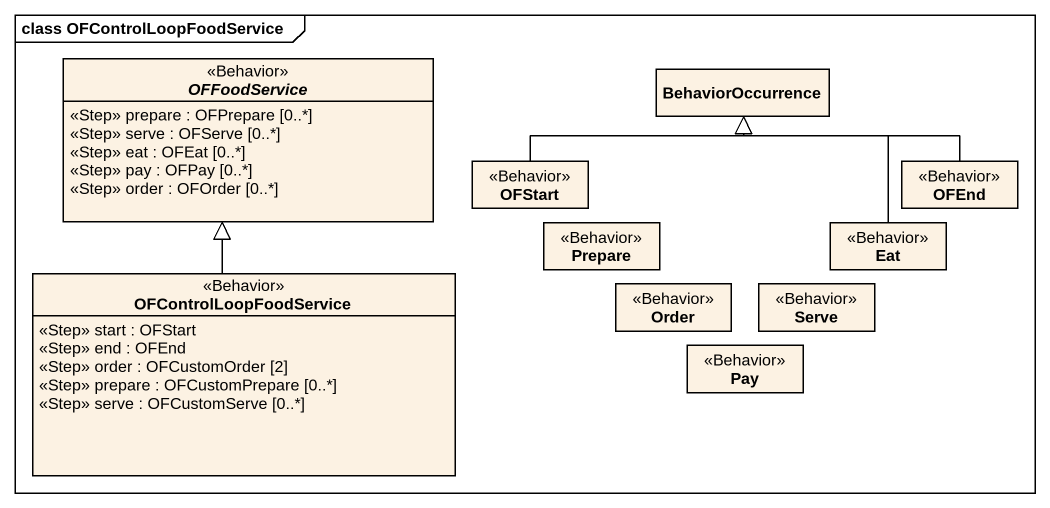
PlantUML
@startuml
mainframe class OFControlLoopFoodService
hide circle
hide empty members
abstract class OFFoodService <<Behavior>> {
  <<Step>> prepare : OFPrepare [0..*]
  <<Step>> serve : OFServe [0..*]
  <<Step>> eat : OFEat [0..*]
  <<Step>> pay : OFPay [0..*]
  <<Step>> order : OFOrder [0..*]
}
class BehaviorOccurrence
class OFStart <<Behavior>>
class OFEnd <<Behavior>>
class Prepare <<Behavior>>
class Eat <<Behavior>>
class OFControlLoopFoodService <<Behavior>> {
  <<Step>> start : OFStart
  <<Step>> end : OFEnd
  <<Step>> order : OFCustomOrder [2]
  <<Step>> prepare : OFCustomPrepare [0..*]
  <<Step>> serve : OFCustomServe [0..*]
}
class Order <<Behavior>>
class Serve <<Behavior>>
class Pay <<Behavior>>
OFStart -right-|> BehaviorOccurrence
OFEnd -left-|> BehaviorOccurrence
Eat -up-|> BehaviorOccurrence
OFControlLoopFoodService -up-|> OFFoodService
@enduml
